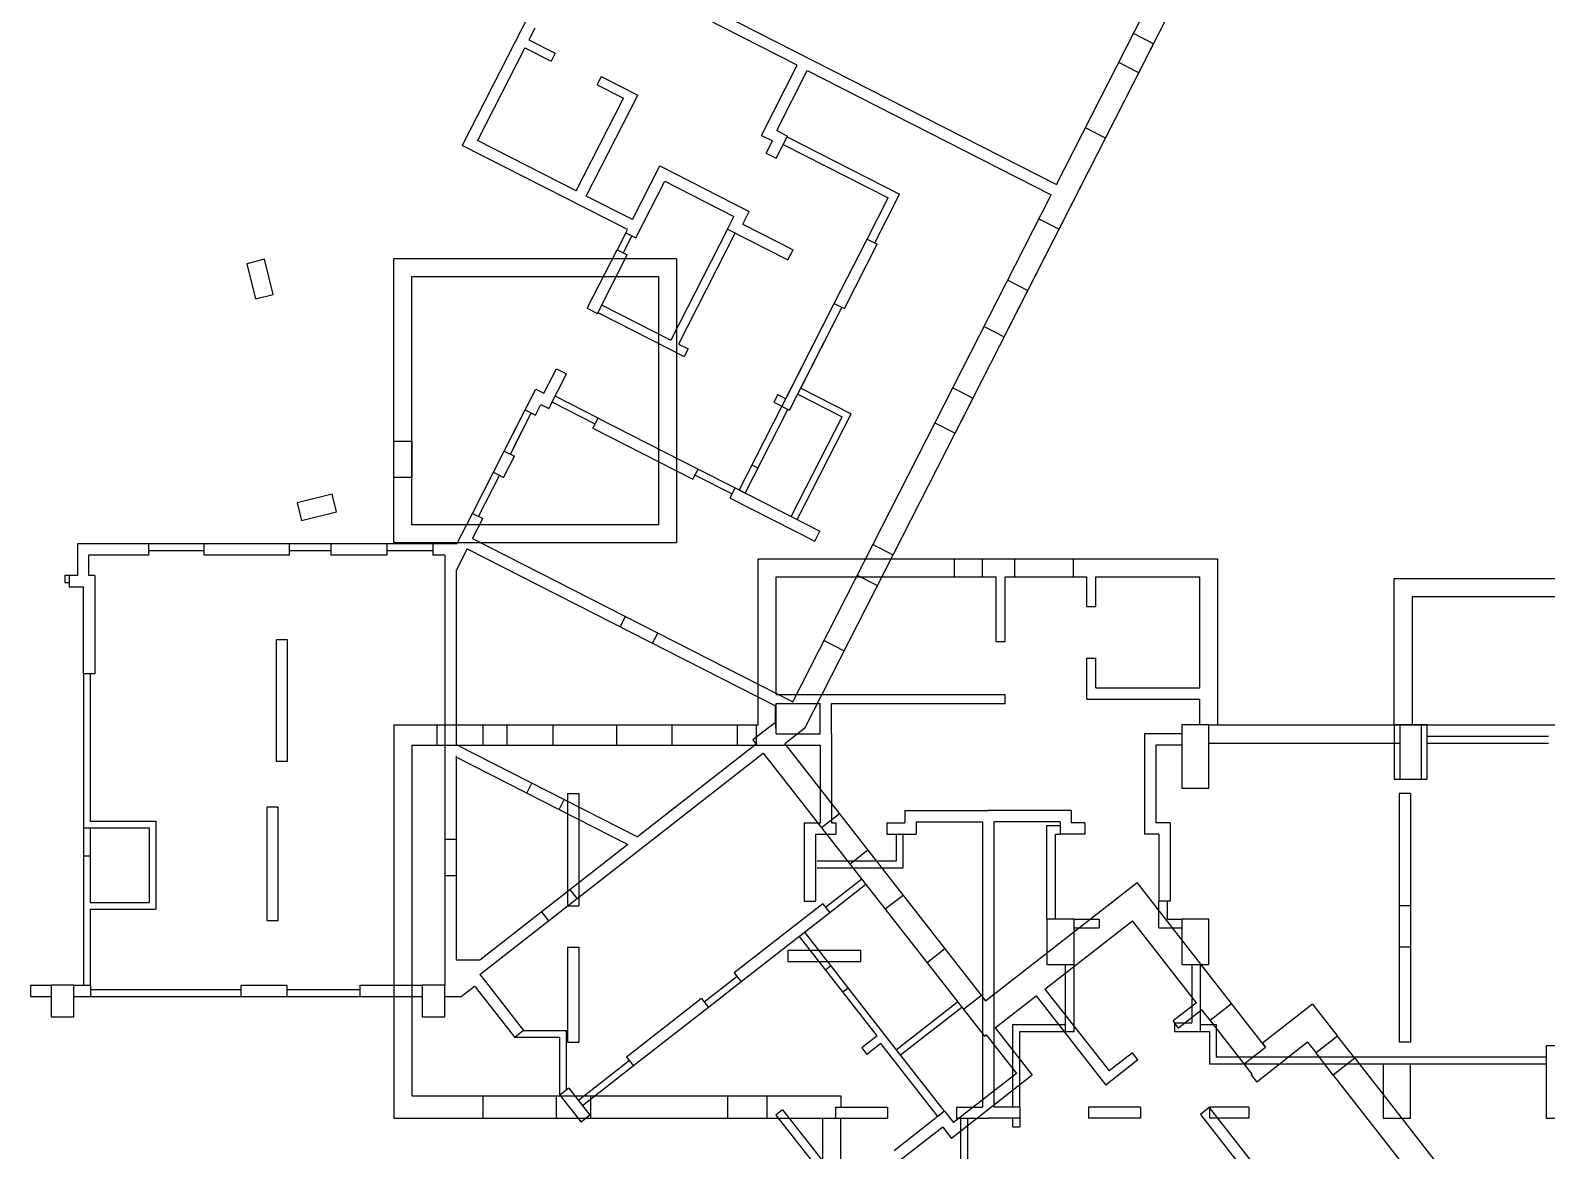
# Model space of a CAD drawing. Header units: metres. Extents: x -681087 to 1033303, y 74272 to 2630761.
# Drawn here: x 165373 to 198875, y 2435163 to 2459925 of the extents above; entities that cross this region are included whole.
import ezdxf

# ---------------------------------------------------------------- set-up
doc = ezdxf.new("R2010")
doc.units = ezdxf.units.M
for name, color, linetype in [('SKELETON_CLEAN', 7, 'Continuous'), ('SKELETON_ISOLATED', 1, 'Continuous'), ('SKELETON_ORIGINAL', 8, 'Continuous')]:
    doc.layers.add(name, color=color, linetype=linetype)

msp = doc.modelspace()

# ---------------------------------------------------------------- linework, layer by layer
at = {"layer": 'SKELETON_CLEAN'}
for p, q in [((187022, 2453409), (191858, 2462899)), ((188043, 2456514), (191185, 2462680)), ((176958, 2461388), (174915, 2457379)), ((182317, 2459152), (180272, 2460194)), ((180608, 2460303), (188043, 2456514)), ((176518, 2459974), (176386, 2459716)), ((190191, 2459629), (189746, 2459856)), ((176295, 2459537), (175251, 2457488)), ((176295, 2459537), (176879, 2459240)), ((176386, 2459716), (176970, 2459418)), ((176970, 2459418), (176879, 2459240)), ((189865, 2458987), (190191, 2459629)), ((181527, 2457601), (182317, 2459152)), ((189865, 2458987), (189419, 2459214)), ((177986, 2458901), (177895, 2458722)), ((177986, 2458901), (178792, 2458490)), ((181863, 2457711), (182539, 2459038)), ((182539, 2459038), (187930, 2456292)), ((177434, 2456376), (178478, 2458425)), ((177657, 2456262), (178792, 2458490)), ((177895, 2458722), (178478, 2458425)), ((189129, 2457544), (188684, 2457771)), ((177434, 2456376), (175251, 2457488)), ((181527, 2457601), (181767, 2457479)), ((181631, 2457211), (181767, 2457479)), ((181854, 2457098), (182104, 2457588)), ((181863, 2457711), (182104, 2457588)), ((182094, 2457570), (184580, 2456304)), ((188421, 2456154), (189129, 2457544)), ((178564, 2455520), (174915, 2457379)), ((181631, 2457211), (181854, 2457098)), ((182008, 2457401), (184325, 2456221)), ((178677, 2455742), (179281, 2456927)), ((179281, 2456927), (181255, 2455922)), ((178750, 2455335), (179390, 2456591)), ((179390, 2456591), (180918, 2455813)), ((178677, 2455742), (177657, 2456262)), ((182219, 2445083), (187930, 2456292)), ((183862, 2455312), (184325, 2456221)), ((184031, 2455225), (184580, 2456304)), ((188103, 2455530), (188421, 2456154)), ((180775, 2455532), (180918, 2455813)), ((181112, 2455641), (181255, 2455922)), ((187658, 2455757), (188103, 2455530)), ((178527, 2455448), (178337, 2455074)), ((178527, 2455448), (178564, 2455520)), ((178527, 2455448), (178750, 2455335)), ((180775, 2455532), (179525, 2453077)), ((180945, 2455446), (179694, 2452991)), ((180775, 2455532), (182112, 2454851)), ((181112, 2455641), (182225, 2455074)), ((177678, 2453782), (178337, 2455074)), ((178337, 2455074), (178559, 2454961)), ((182112, 2454851), (182225, 2455074)), ((183135, 2453886), (183862, 2455312)), ((183358, 2453773), (184084, 2455198)), ((183862, 2455312), (184084, 2455198)), ((170544, 2454864), (170155, 2454767)), ((170155, 2454767), (170349, 2453991)), ((170737, 2454088), (170544, 2454864)), ((173403, 2454883), (179653, 2454883)), ((173403, 2448598), (173403, 2454883)), ((177901, 2453669), (178559, 2454961)), ((179653, 2454883), (179653, 2448598)), ((173803, 2454483), (179253, 2454483)), ((173803, 2448998), (173803, 2454483)), ((179253, 2454483), (179253, 2448998)), ((186968, 2454403), (187413, 2454176)), ((170349, 2453991), (170737, 2454088)), ((186891, 2453151), (187413, 2454176)), ((177678, 2453782), (177901, 2453669)), ((177996, 2453856), (179525, 2453077)), ((181969, 2451596), (183135, 2453886)), ((182064, 2451783), (183135, 2453886)), ((182147, 2451528), (183305, 2453800)), ((182397, 2452018), (183305, 2453800)), ((183135, 2453886), (183358, 2453773)), ((177910, 2453687), (179821, 2452713)), ((186445, 2453378), (186891, 2453151)), ((179694, 2452991), (179908, 2452882)), ((179908, 2452882), (179821, 2452713)), ((176720, 2451902), (176997, 2452446)), ((176997, 2452446), (177220, 2452332)), ((176830, 2451566), (177220, 2452332)), ((176308, 2451534), (176542, 2451993)), ((176542, 2451993), (176720, 2451902)), ((177917, 2451354), (176968, 2451838)), ((181886, 2451874), (181799, 2451705)), ((181886, 2451874), (182064, 2451783)), ((182329, 2451884), (183309, 2451385)), ((182397, 2452018), (183510, 2451450)), ((185755, 2452024), (186201, 2451797)), ((185806, 2451021), (186201, 2451797)), ((175933, 2450797), (176308, 2451534)), ((176308, 2451534), (176531, 2451421)), ((176531, 2451421), (176652, 2451657)), ((176652, 2451657), (176830, 2451566)), ((181036, 2449765), (181969, 2451596)), ((181169, 2449697), (182111, 2451546)), ((181799, 2451705), (182147, 2451528)), ((182185, 2449180), (183309, 2451385)), ((182319, 2449111), (183510, 2451450)), ((177804, 2451131), (177917, 2451354)), ((177804, 2451131), (180013, 2450006)), ((177917, 2451354), (180127, 2450228)), ((185360, 2451248), (185806, 2451021)), ((173403, 2450843), (173803, 2450843)), ((173403, 2450043), (173403, 2450843)), ((173803, 2450843), (173803, 2450043)), ((175607, 2450157), (175845, 2450625)), ((175830, 2450044), (176068, 2450512)), ((175845, 2450625), (176068, 2450512)), ((173803, 2450043), (173403, 2450043)), ((175144, 2449249), (175607, 2450157)), ((175607, 2450157), (175830, 2450044)), ((180013, 2450006), (180127, 2450228)), ((180127, 2450228), (180947, 2449811)), ((180833, 2449588), (180947, 2449811)), ((180947, 2449811), (182818, 2448857)), ((181036, 2449765), (181169, 2449697)), ((172044, 2449673), (171268, 2449479)), ((171268, 2449479), (171365, 2449091)), ((172141, 2449285), (172044, 2449673)), ((180833, 2449588), (182704, 2448634)), ((171365, 2449091), (172141, 2449285)), ((174799, 2448573), (175144, 2449249)), ((175140, 2448690), (175367, 2449135)), ((175144, 2449249), (175367, 2449135)), ((179253, 2448998), (173803, 2448998)), ((182704, 2448634), (182818, 2448857)), ((166413, 2448573), (166413, 2447873)), ((167988, 2448573), (166413, 2448573)), ((167988, 2448323), (167988, 2448573)), ((169208, 2448573), (167988, 2448573)), ((169208, 2448573), (169208, 2448323)), ((171098, 2448573), (169208, 2448573)), ((171098, 2448323), (171098, 2448573)), ((172018, 2448573), (171098, 2448573)), ((172018, 2448323), (172018, 2448573)), ((173248, 2448573), (172018, 2448573)), ((173248, 2448573), (173248, 2448323)), ((174268, 2448573), (173248, 2448573)), ((179653, 2448598), (173403, 2448598)), ((174799, 2448573), (174268, 2448573)), ((174268, 2448573), (174268, 2448323)), ((175026, 2448467), (174783, 2447989)), ((175026, 2448467), (181837, 2444997)), ((175140, 2448690), (182219, 2445083)), ((183989, 2448558), (184435, 2448331)), ((166663, 2447873), (166663, 2448323)), ((167988, 2448323), (166663, 2448323)), ((171098, 2448323), (169208, 2448323)), ((173248, 2448323), (172018, 2448323)), ((174533, 2448323), (174268, 2448323)), ((174533, 2448323), (174533, 2438823)), ((181453, 2448243), (186413, 2448243)), ((181453, 2444573), (181453, 2448243)), ((184090, 2447653), (184435, 2448331)), ((186413, 2447843), (186413, 2448243)), ((186413, 2448243), (187123, 2448243)), ((187123, 2447843), (187123, 2448243)), ((187123, 2448243), (191613, 2448243)), ((191613, 2444573), (191613, 2448243)), ((166233, 2447873), (166133, 2447873)), ((166133, 2447873), (166133, 2447723)), ((166133, 2447723), (166233, 2447723)), ((166413, 2447873), (166233, 2447873)), ((166233, 2447873), (166233, 2447623)), ((166798, 2447873), (166663, 2447873)), ((166798, 2447873), (166798, 2445703)), ((174783, 2447989), (174783, 2444113)), ((181853, 2447843), (186413, 2447843)), ((181853, 2445243), (181853, 2447843)), ((183644, 2447880), (184090, 2447653)), ((186413, 2447843), (186713, 2447843)), ((186713, 2446413), (186713, 2447843)), ((186913, 2447843), (187123, 2447843)), ((186913, 2446413), (186913, 2447843)), ((187123, 2447843), (188713, 2447843)), ((188713, 2447188), (188713, 2447843)), ((188913, 2447843), (191213, 2447843)), ((188913, 2447188), (188913, 2447843)), ((191213, 2445393), (191213, 2447843)), ((195508, 2444573), (195508, 2447808)), ((195508, 2447808), (204127, 2447808)), ((166233, 2447623), (166548, 2447623)), ((166548, 2445703), (166548, 2447623)), ((195908, 2447408), (203727, 2447408)), ((195908, 2444573), (195908, 2447408)), ((188713, 2447188), (188913, 2447188)), ((171058, 2446453), (170808, 2446453)), ((170808, 2446453), (170808, 2443773)), ((171058, 2443773), (171058, 2446453)), ((186713, 2446413), (186913, 2446413)), ((188713, 2445143), (188713, 2446048)), ((188713, 2446048), (188913, 2446048)), ((188913, 2445393), (188913, 2446048)), ((166548, 2445703), (166548, 2438823)), ((166798, 2445703), (166548, 2445703)), ((166698, 2445703), (166698, 2442448)), ((188913, 2445393), (191213, 2445393)), ((181853, 2445243), (186913, 2445243)), ((181853, 2445043), (182823, 2445043)), ((182823, 2444373), (182823, 2445043)), ((183073, 2444373), (183073, 2445043)), ((183073, 2445043), (186913, 2445043)), ((186913, 2445043), (186913, 2445243)), ((188713, 2445143), (191213, 2445143)), ((191213, 2444573), (191213, 2445143)), ((173403, 2444573), (173963, 2444573)), ((173403, 2444573), (173403, 2435878)), ((173853, 2444573), (176918, 2444573)), ((176918, 2444573), (176918, 2444123)), ((176918, 2444573), (181453, 2444573)), ((178323, 2444573), (178323, 2444123)), ((180993, 2444573), (180993, 2444123)), ((181837, 2444628), (181339, 2444240)), ((181853, 2444373), (182823, 2444373)), ((182482, 2444498), (182041, 2444153)), ((183073, 2444373), (183073, 2442408)), ((190813, 2444373), (189993, 2444373)), ((189993, 2444373), (189993, 2442158)), ((191413, 2444573), (190813, 2444573)), ((190813, 2444573), (190813, 2443173)), ((191413, 2443173), (191413, 2444573)), ((191413, 2444573), (199063, 2444573)), ((195508, 2444573), (195508, 2443373)), ((173803, 2444123), (178323, 2444123)), ((173803, 2444123), (173803, 2436378)), ((174794, 2444135), (178791, 2442099)), ((178323, 2444123), (180993, 2444123)), ((181412, 2444146), (178791, 2442099)), ((180993, 2444123), (182823, 2444123)), ((181339, 2444240), (181412, 2444146)), ((182041, 2444153), (183250, 2442606)), ((182041, 2444153), (186479, 2438473)), ((182823, 2444123), (182823, 2442408)), ((190813, 2444123), (190243, 2444123)), ((190243, 2444123), (190243, 2442408)), ((170808, 2443773), (171058, 2443773)), ((174771, 2443866), (178574, 2441929)), ((174783, 2443888), (174783, 2439373)), ((175305, 2439058), (181566, 2443949)), ((181566, 2443949), (186454, 2437693)), ((177238, 2443058), (177238, 2440578)), ((177238, 2443058), (177488, 2443058)), ((177488, 2443058), (177488, 2440578)), ((190813, 2443173), (191413, 2443173)), ((195613, 2443058), (195613, 2439658)), ((195863, 2443058), (195613, 2443058)), ((195863, 2443058), (195863, 2439658)), ((170848, 2442753), (170598, 2442753)), ((170598, 2442753), (170598, 2440253)), ((170848, 2440253), (170848, 2442753)), ((184693, 2442678), (186533, 2442678)), ((184693, 2442678), (184693, 2442408)), ((188373, 2442678), (186533, 2442678)), ((188373, 2442678), (188373, 2442408)), ((166698, 2442448), (168148, 2442448)), ((168148, 2442448), (168148, 2440498)), ((182473, 2442408), (182473, 2440678)), ((182473, 2442408), (182823, 2442408)), ((183250, 2442606), (182856, 2442299)), ((183073, 2442408), (183173, 2442408)), ((183173, 2442408), (183173, 2442158)), ((184293, 2442408), (184293, 2442158)), ((184293, 2442408), (184693, 2442408)), ((184943, 2442428), (184943, 2442158)), ((184943, 2442428), (186408, 2442428)), ((186408, 2442428), (186408, 2436128)), ((186658, 2442428), (186658, 2436128)), ((188123, 2442428), (186658, 2442428)), ((187833, 2440278), (187833, 2442348)), ((187833, 2442348), (188123, 2442348)), ((188123, 2442428), (188123, 2442158)), ((188673, 2442408), (188373, 2442408)), ((188673, 2442408), (188673, 2442158)), ((190558, 2442408), (190243, 2442408)), ((190558, 2442408), (190558, 2440678)), ((166548, 2442298), (166698, 2442298)), ((166698, 2442298), (167998, 2442298)), ((166698, 2442298), (166698, 2440648)), ((167998, 2442298), (167998, 2440648)), ((182723, 2442158), (182723, 2440678)), ((182723, 2442158), (183173, 2442158)), ((184293, 2442158), (184943, 2442158)), ((184503, 2442158), (184503, 2441558)), ((184653, 2442158), (184653, 2441408)), ((188023, 2440278), (188023, 2442158)), ((188023, 2442158), (188123, 2442158)), ((188673, 2442158), (188123, 2442158)), ((190308, 2442158), (189993, 2442158)), ((190308, 2442158), (190308, 2440678)), ((178574, 2441929), (175302, 2439373)), ((184503, 2441558), (182758, 2441558)), ((184653, 2441408), (182758, 2441408)), ((183835, 2441046), (183035, 2440421)), ((186479, 2438473), (189824, 2441087)), ((191911, 2438415), (189824, 2441087)), ((182473, 2440678), (182723, 2440678)), ((190558, 2440678), (190308, 2440678)), ((190308, 2440088), (190308, 2440678)), ((190498, 2440278), (190498, 2440678)), ((166698, 2440648), (167998, 2440648)), ((166698, 2440498), (168148, 2440498)), ((166698, 2440498), (166698, 2438823)), ((177238, 2440578), (177488, 2440578)), ((182881, 2440618), (180927, 2439091)), ((183035, 2440421), (181081, 2438894)), ((182881, 2440618), (183035, 2440421)), ((170598, 2440253), (170848, 2440253)), ((184506, 2437401), (182483, 2439990)), ((187790, 2438736), (189721, 2440245)), ((188433, 2440278), (187833, 2440278)), ((187833, 2440278), (187833, 2439278)), ((188433, 2439278), (188433, 2440278)), ((188433, 2440278), (188988, 2440278)), ((188433, 2440088), (188988, 2440088)), ((188988, 2440278), (188988, 2440088)), ((191137, 2438432), (189721, 2440245)), ((190308, 2440088), (190813, 2440088)), ((190498, 2440278), (190813, 2440278)), ((191413, 2440278), (190813, 2440278)), ((190813, 2440278), (190813, 2439278)), ((191413, 2439278), (191413, 2440278)), ((177238, 2439658), (177488, 2439658)), ((177238, 2439658), (177238, 2437558)), ((177488, 2439658), (177488, 2437558)), ((184083, 2437699), (182365, 2439897)), ((195863, 2439658), (195613, 2439658)), ((195613, 2439658), (195613, 2437558)), ((195863, 2439658), (195863, 2437558)), ((175302, 2439373), (174783, 2439373)), ((182113, 2439593), (183713, 2439593)), ((182113, 2439593), (182113, 2439343)), ((182113, 2439343), (183713, 2439343)), ((175305, 2439058), (175398, 2438940)), ((180927, 2439091), (181081, 2438894)), ((187833, 2439278), (188433, 2439278)), ((188243, 2437798), (188243, 2439278)), ((188433, 2437798), (188433, 2439278)), ((190813, 2439278), (191413, 2439278)), ((191033, 2439278), (191033, 2437988)), ((191223, 2439278), (191223, 2437798)), ((165373, 2438823), (165373, 2438573)), ((165373, 2438823), (165833, 2438823)), ((166333, 2438823), (165833, 2438823)), ((165833, 2438823), (165833, 2438123)), ((166333, 2438123), (166333, 2438823)), ((166333, 2438823), (166713, 2438823)), ((166713, 2438573), (166713, 2438823)), ((170033, 2438573), (170033, 2438823)), ((170033, 2438823), (171043, 2438823)), ((171043, 2438823), (171043, 2438573)), ((172663, 2438573), (172663, 2438823)), ((172663, 2438823), (174033, 2438823)), ((174533, 2438823), (174033, 2438823)), ((174033, 2438823), (174033, 2438123)), ((174533, 2438123), (174533, 2438823)), ((174895, 2438573), (175188, 2438802)), ((175188, 2438802), (175201, 2438786)), ((175201, 2438786), (176075, 2437667)), ((175398, 2438940), (176272, 2437821)), ((181081, 2438894), (180356, 2438327)), ((187790, 2438736), (189206, 2436924)), ((165373, 2438573), (165833, 2438573)), ((166333, 2438573), (166713, 2438573)), ((166713, 2438573), (170033, 2438573)), ((170033, 2438573), (171043, 2438573)), ((171043, 2438573), (172663, 2438573)), ((172663, 2438573), (174033, 2438573)), ((174533, 2438573), (174895, 2438573)), ((180202, 2438524), (178547, 2437232)), ((180356, 2438327), (178701, 2437035)), ((180202, 2438524), (180356, 2438327)), ((184509, 2437397), (185860, 2438453)), ((186691, 2437877), (187593, 2438582)), ((187593, 2438582), (189132, 2436612)), ((191137, 2438432), (190621, 2438029)), ((191438, 2438046), (191911, 2438415)), ((192662, 2437454), (191911, 2438415)), ((193698, 2438403), (192595, 2437541)), ((193698, 2438403), (194252, 2437693)), ((165833, 2438123), (166333, 2438123)), ((174033, 2438123), (174533, 2438123)), ((190744, 2437871), (190621, 2438029)), ((190653, 2437988), (191033, 2437988)), ((190653, 2437988), (190653, 2437798)), ((191260, 2438274), (190744, 2437871)), ((191438, 2438046), (191260, 2438274)), ((192190, 2437085), (191438, 2438046)), ((176272, 2437821), (176075, 2437667)), ((176075, 2437668), (177072, 2437668)), ((176267, 2437818), (177222, 2437818)), ((177072, 2436390), (177072, 2437668)), ((177222, 2436508), (177222, 2437818)), ((184083, 2437699), (183744, 2437434)), ((186454, 2437693), (186494, 2437723)), ((186494, 2437723), (187159, 2436872)), ((186691, 2437877), (187510, 2436829)), ((187083, 2436128), (187083, 2437948)), ((187083, 2437948), (188243, 2437948)), ((187233, 2436128), (187233, 2437798)), ((187233, 2437798), (188243, 2437798)), ((188243, 2437798), (188433, 2437798)), ((190653, 2437798), (191223, 2437798)), ((191223, 2437948), (191573, 2437948)), ((191223, 2437798), (191423, 2437798)), ((191423, 2437798), (191423, 2437078)), ((191573, 2437948), (191573, 2437228)), ((194252, 2437693), (193779, 2437324)), ((194634, 2437205), (194252, 2437693)), ((177238, 2437558), (177488, 2437558)), ((183744, 2437434), (183855, 2437292)), ((184162, 2437532), (183855, 2437292)), ((185424, 2435917), (184162, 2437532)), ((185574, 2436034), (184506, 2437401)), ((189722, 2437327), (189206, 2436924)), ((189845, 2437169), (189722, 2437327)), ((192190, 2437085), (192662, 2437454)), ((193594, 2437560), (192468, 2436680)), ((192595, 2437541), (192662, 2437454)), ((193594, 2437560), (193779, 2437324)), ((194161, 2436835), (193779, 2437324)), ((195863, 2437558), (195613, 2437558)), ((178701, 2437035), (177574, 2436154)), ((178547, 2437232), (178701, 2437035)), ((189845, 2437169), (189132, 2436612)), ((198863, 2437078), (191423, 2437078)), ((198863, 2437228), (191573, 2437228)), ((192368, 2436856), (192190, 2437085)), ((194634, 2437205), (194161, 2436835)), ((194634, 2437205), (197367, 2433706)), ((195863, 2437078), (195263, 2437078)), ((195263, 2437078), (195263, 2435878)), ((195863, 2435878), (195863, 2437078)), ((187510, 2436829), (185725, 2435435)), ((187159, 2436872), (185768, 2435786)), ((192368, 2436856), (192344, 2436838)), ((192344, 2436838), (192468, 2436680)), ((194161, 2436835), (196525, 2433809)), ((173803, 2436378), (183283, 2436378)), ((176993, 2436378), (176993, 2435878)), ((176993, 2436378), (177753, 2436378)), ((177269, 2436544), (177072, 2436390)), ((177072, 2436390), (177540, 2435791)), ((177269, 2436544), (177737, 2435945)), ((177753, 2436378), (177753, 2435878)), ((180773, 2436378), (180773, 2435878)), ((180773, 2436378), (181643, 2436378)), ((181643, 2436378), (181643, 2435878)), ((183283, 2436378), (183283, 2436128)), ((181995, 2436067), (181845, 2435950)), ((181995, 2436067), (183124, 2434621)), ((183163, 2436128), (183163, 2435878)), ((183163, 2436128), (184313, 2436128)), ((184313, 2436128), (184313, 2435878)), ((185574, 2436034), (184459, 2435163)), ((185574, 2436034), (185768, 2435786)), ((185833, 2436128), (185833, 2435878)), ((185833, 2436128), (186408, 2436128)), ((187233, 2436128), (186658, 2436128)), ((187233, 2436128), (187233, 2435878)), ((188753, 2436128), (188753, 2435878)), ((189903, 2436128), (188753, 2436128)), ((189903, 2436128), (189903, 2435878)), ((191422, 2436117), (191225, 2435963)), ((191422, 2436117), (194476, 2432209)), ((191423, 2436128), (191423, 2435878)), ((192293, 2436128), (191423, 2436128)), ((192293, 2436128), (192293, 2435878)), ((173403, 2435878), (183163, 2435878)), ((176993, 2435878), (177753, 2435878)), ((177737, 2435945), (177540, 2435791)), ((180773, 2435878), (181643, 2435878)), ((181845, 2435950), (182975, 2434504)), ((182884, 2400198), (182884, 2435878)), ((183163, 2435878), (184313, 2435878)), ((185531, 2435683), (184613, 2434966)), ((185531, 2435683), (185725, 2435435)), ((185833, 2435878), (186533, 2435878)), ((185933, 2434048), (185933, 2435878)), ((186083, 2434048), (186083, 2435878)), ((187233, 2435878), (186533, 2435878)), ((187083, 2435688), (187083, 2435878)), ((187083, 2435688), (187233, 2435688)), ((187233, 2435878), (187233, 2435688)), ((189903, 2435878), (188753, 2435878)), ((191225, 2435963), (192722, 2434048)), ((192293, 2435878), (191423, 2435878)), ((195263, 2435878), (195863, 2435878))]:
    msp.add_line(p, q, dxfattribs=at)
at = {"layer": 'SKELETON_ISOLATED'}
for p, q in [((178661, 2455380), (178470, 2455006)), ((176051, 2450698), (176442, 2451466)), ((177849, 2451221), (176900, 2451704)), ((175278, 2449181), (175741, 2450089)), ((180059, 2450095), (180878, 2449677)), ((181317, 2450318), (181451, 2450250)), ((169208, 2448423), (167988, 2448423)), ((172018, 2448423), (171098, 2448423)), ((174268, 2448423), (173248, 2448423)), ((185793, 2447843), (185793, 2448243)), ((188423, 2447843), (188423, 2448243)), ((178408, 2446744), (178521, 2446967)), ((179120, 2446381), (179234, 2446604)), ((182909, 2446437), (183354, 2446210)), ((181845, 2444501), (181845, 2445020)), ((174353, 2444573), (174353, 2444123)), ((175373, 2444573), (175373, 2444123)), ((175898, 2444573), (175898, 2444123)), ((179543, 2444573), (179543, 2444123)), ((181413, 2444573), (181413, 2444123)), ((196170, 2444573), (195570, 2444573)), ((195633, 2444573), (195633, 2443373)), ((196108, 2443373), (196108, 2444573)), ((196233, 2443373), (196233, 2444573)), ((191413, 2444173), (195633, 2444173)), ((196233, 2444323), (198913, 2444323)), ((196233, 2444173), (198913, 2444173)), ((195570, 2443373), (196170, 2443373)), ((176342, 2443066), (176456, 2443289)), ((177055, 2442703), (177168, 2442925)), ((174783, 2442038), (174533, 2442038)), ((166548, 2441678), (166698, 2441678)), ((183878, 2441803), (183484, 2441495)), ((174783, 2441238), (174533, 2441238)), ((183742, 2441164), (182943, 2440539)), ((177457, 2440739), (177303, 2440936)), ((184657, 2440806), (184263, 2440498)), ((176826, 2440246), (176672, 2440443)), ((195863, 2440578), (195613, 2440578)), ((183713, 2439575), (183713, 2439355)), ((185580, 2439624), (185186, 2439316)), ((180988, 2439012), (180263, 2438446)), ((182941, 2439160), (183059, 2439252)), ((166713, 2438723), (170033, 2438723)), ((171043, 2438723), (172663, 2438723)), ((183323, 2438672), (183441, 2438764)), ((184601, 2437279), (185953, 2438335)), ((186387, 2438591), (185993, 2438284)), ((198863, 2437478), (198863, 2435878)), ((178609, 2437153), (177482, 2436272)), ((175373, 2436378), (175373, 2435878)), ((183284, 2400648), (183284, 2435878))]:
    msp.add_line(p, q, dxfattribs=at)
at = {"layer": 'SKELETON_ORIGINAL'}
for p, q in [((182482, 2444498), (191858, 2462899)), ((188043, 2456514), (191185, 2462680)), ((176958, 2461388), (174915, 2457379)), ((182317, 2459152), (180272, 2460194)), ((180608, 2460303), (188043, 2456514)), ((176518, 2459974), (176386, 2459716)), ((190191, 2459629), (189746, 2459856)), ((176295, 2459537), (175251, 2457488)), ((176295, 2459537), (176879, 2459240)), ((176386, 2459716), (176970, 2459418)), ((176970, 2459418), (176879, 2459240)), ((189865, 2458987), (190191, 2459629)), ((181527, 2457601), (182317, 2459152)), ((189865, 2458987), (189419, 2459214)), ((177986, 2458901), (177895, 2458722)), ((177986, 2458901), (178792, 2458490)), ((181863, 2457711), (182539, 2459038)), ((182539, 2459038), (187930, 2456292)), ((177434, 2456376), (178478, 2458425)), ((177657, 2456262), (178792, 2458490)), ((177895, 2458722), (178478, 2458425)), ((189129, 2457544), (188684, 2457771)), ((177434, 2456376), (175251, 2457488)), ((181527, 2457601), (181767, 2457479)), ((181631, 2457211), (181767, 2457479)), ((181854, 2457098), (182104, 2457588)), ((181863, 2457711), (182104, 2457588)), ((182094, 2457570), (184580, 2456304)), ((188421, 2456154), (189129, 2457544)), ((178564, 2455520), (174915, 2457379)), ((181631, 2457211), (181854, 2457098)), ((182008, 2457401), (184325, 2456221)), ((178677, 2455742), (179281, 2456927)), ((179281, 2456927), (181255, 2455922)), ((178750, 2455335), (179390, 2456591)), ((179390, 2456591), (180918, 2455813)), ((178677, 2455742), (177657, 2456262)), ((182219, 2445083), (187930, 2456292)), ((183862, 2455312), (184325, 2456221)), ((184031, 2455225), (184580, 2456304)), ((188103, 2455530), (188421, 2456154)), ((180775, 2455532), (180918, 2455813)), ((181112, 2455641), (181255, 2455922)), ((187658, 2455757), (188103, 2455530)), ((178527, 2455448), (178337, 2455074)), ((178527, 2455448), (178564, 2455520)), ((178527, 2455448), (178750, 2455335)), ((180775, 2455532), (179525, 2453077)), ((180945, 2455446), (179694, 2452991)), ((180775, 2455532), (182112, 2454851)), ((181112, 2455641), (182225, 2455074)), ((177678, 2453782), (178337, 2455074)), ((178337, 2455074), (178559, 2454961)), ((178661, 2455380), (178470, 2455006)), ((182112, 2454851), (182225, 2455074)), ((183135, 2453886), (183862, 2455312)), ((183358, 2453773), (184084, 2455198)), ((183862, 2455312), (184084, 2455198)), ((170544, 2454864), (170155, 2454767)), ((170155, 2454767), (170349, 2453991)), ((170737, 2454088), (170544, 2454864)), ((173403, 2454883), (179653, 2454883)), ((173403, 2448598), (173403, 2454883)), ((177901, 2453669), (178559, 2454961)), ((179653, 2454883), (179653, 2448598)), ((173803, 2454483), (179253, 2454483)), ((173803, 2448998), (173803, 2454483)), ((179253, 2454483), (179253, 2448998)), ((186968, 2454403), (187413, 2454176)), ((170349, 2453991), (170737, 2454088)), ((186891, 2453151), (187413, 2454176)), ((177678, 2453782), (177901, 2453669)), ((177996, 2453856), (179525, 2453077)), ((181969, 2451596), (183135, 2453886)), ((182064, 2451783), (183135, 2453886)), ((182147, 2451528), (183305, 2453800)), ((182397, 2452018), (183305, 2453800)), ((183135, 2453886), (183358, 2453773)), ((177910, 2453687), (179821, 2452713)), ((186445, 2453378), (186891, 2453151)), ((179694, 2452991), (179908, 2452882)), ((179908, 2452882), (179821, 2452713)), ((176720, 2451902), (176997, 2452446)), ((176997, 2452446), (177220, 2452332)), ((176830, 2451566), (177220, 2452332)), ((176308, 2451534), (176542, 2451993)), ((176542, 2451993), (176720, 2451902)), ((177917, 2451354), (176968, 2451838)), ((181886, 2451874), (181799, 2451705)), ((181886, 2451874), (182064, 2451783)), ((182329, 2451884), (183309, 2451385)), ((182397, 2452018), (183510, 2451450)), ((185755, 2452024), (186201, 2451797)), ((185806, 2451021), (186201, 2451797)), ((175845, 2450625), (176308, 2451534)), ((175979, 2450557), (176442, 2451466)), ((176020, 2450968), (176308, 2451534)), ((176123, 2450839), (176442, 2451466)), ((176308, 2451534), (176531, 2451421)), ((176531, 2451421), (176652, 2451657)), ((176652, 2451657), (176830, 2451566)), ((177849, 2451221), (176900, 2451704)), ((181036, 2449765), (181969, 2451596)), ((181169, 2449697), (182111, 2451546)), ((181799, 2451705), (182147, 2451528)), ((182185, 2449180), (183309, 2451385)), ((182319, 2449111), (183510, 2451450)), ((177804, 2451131), (177917, 2451354)), ((177804, 2451131), (180013, 2450006)), ((177917, 2451354), (180127, 2450228)), ((185360, 2451248), (185806, 2451021)), ((173403, 2450843), (173803, 2450843)), ((173403, 2450043), (173403, 2450843)), ((173803, 2450843), (173803, 2450043)), ((175607, 2450157), (175845, 2450625)), ((175830, 2450044), (176068, 2450512)), ((175845, 2450625), (176068, 2450512)), ((173803, 2450043), (173403, 2450043)), ((175144, 2449249), (175607, 2450157)), ((175278, 2449181), (175741, 2450089)), ((175607, 2450157), (175830, 2450044)), ((180013, 2450006), (180127, 2450228)), ((180059, 2450095), (180878, 2449677)), ((180127, 2450228), (180947, 2449811)), ((181317, 2450318), (181451, 2450250)), ((180833, 2449588), (180947, 2449811)), ((180947, 2449811), (182818, 2448857)), ((181036, 2449765), (181169, 2449697)), ((172044, 2449673), (171268, 2449479)), ((171268, 2449479), (171365, 2449091)), ((172141, 2449285), (172044, 2449673)), ((180833, 2449588), (182704, 2448634)), ((171365, 2449091), (172141, 2449285)), ((174799, 2448573), (175144, 2449249)), ((175140, 2448690), (175367, 2449135)), ((175144, 2449249), (175367, 2449135)), ((179253, 2448998), (173803, 2448998)), ((182704, 2448634), (182818, 2448857)), ((166413, 2448573), (166413, 2447873)), ((167988, 2448573), (166413, 2448573)), ((167988, 2448323), (167988, 2448573)), ((169208, 2448573), (167988, 2448573)), ((169208, 2448423), (167988, 2448423)), ((169208, 2448573), (169208, 2448323)), ((171098, 2448573), (169208, 2448573)), ((171098, 2448323), (171098, 2448573)), ((172018, 2448573), (171098, 2448573)), ((172018, 2448423), (171098, 2448423)), ((172018, 2448323), (172018, 2448573)), ((173248, 2448573), (172018, 2448573)), ((173248, 2448573), (173248, 2448323)), ((174268, 2448573), (173248, 2448573)), ((174268, 2448423), (173248, 2448423)), ((179653, 2448598), (173403, 2448598)), ((174799, 2448573), (174268, 2448573)), ((174268, 2448573), (174268, 2448323)), ((175026, 2448467), (174783, 2447989)), ((175026, 2448467), (181837, 2444997)), ((175140, 2448690), (182219, 2445083)), ((183989, 2448558), (184435, 2448331)), ((166663, 2447873), (166663, 2448323)), ((167988, 2448323), (166663, 2448323)), ((171098, 2448323), (169208, 2448323)), ((173248, 2448323), (172018, 2448323)), ((174533, 2448323), (174268, 2448323)), ((174533, 2448323), (174533, 2438823)), ((181453, 2448243), (186413, 2448243)), ((181453, 2444573), (181453, 2448243)), ((184090, 2447653), (184435, 2448331)), ((185793, 2447843), (185793, 2448243)), ((186413, 2447843), (186413, 2448243)), ((186413, 2448243), (187123, 2448243)), ((187123, 2447843), (187123, 2448243)), ((187123, 2448243), (191613, 2448243)), ((188423, 2447843), (188423, 2448243)), ((191613, 2444573), (191613, 2448243)), ((166233, 2447873), (166133, 2447873)), ((166133, 2447873), (166133, 2447723)), ((166133, 2447723), (166233, 2447723)), ((166413, 2447873), (166233, 2447873)), ((166233, 2447873), (166233, 2447623)), ((166798, 2447873), (166663, 2447873)), ((166798, 2447873), (166798, 2445703)), ((174783, 2447989), (174783, 2444113)), ((181853, 2447843), (186413, 2447843)), ((181853, 2445243), (181853, 2447843)), ((183644, 2447880), (184090, 2447653)), ((186413, 2447843), (186713, 2447843)), ((186713, 2446413), (186713, 2447843)), ((186913, 2447843), (187123, 2447843)), ((186913, 2446413), (186913, 2447843)), ((187123, 2447843), (188713, 2447843)), ((188713, 2447188), (188713, 2447843)), ((188913, 2447843), (191213, 2447843)), ((188913, 2447188), (188913, 2447843)), ((191213, 2445393), (191213, 2447843)), ((195508, 2444573), (195508, 2447808)), ((195508, 2447808), (204127, 2447808)), ((166233, 2447623), (166548, 2447623)), ((166548, 2445703), (166548, 2447623)), ((195908, 2447408), (203727, 2447408)), ((195908, 2444573), (195908, 2447408)), ((188713, 2447188), (188913, 2447188)), ((178408, 2446744), (178521, 2446967)), ((171058, 2446453), (170808, 2446453)), ((170808, 2446453), (170808, 2443773)), ((171058, 2443773), (171058, 2446453)), ((179120, 2446381), (179234, 2446604)), ((182909, 2446437), (183354, 2446210)), ((186713, 2446413), (186913, 2446413)), ((188713, 2445143), (188713, 2446048)), ((188713, 2446048), (188913, 2446048)), ((188913, 2445393), (188913, 2446048)), ((166548, 2445703), (166548, 2438823)), ((166798, 2445703), (166548, 2445703)), ((166698, 2445703), (166698, 2442448)), ((188913, 2445393), (191213, 2445393)), ((181853, 2445243), (186913, 2445243)), ((181853, 2444373), (181853, 2445043)), ((181853, 2445043), (182823, 2445043)), ((182823, 2444373), (182823, 2445043)), ((183073, 2444373), (183073, 2445043)), ((183073, 2445043), (186913, 2445043)), ((186913, 2445043), (186913, 2445243)), ((188713, 2445143), (191213, 2445143)), ((191213, 2444573), (191213, 2445143)), ((181837, 2444628), (181837, 2444997)), ((173403, 2444573), (173963, 2444573)), ((173403, 2444573), (173403, 2435878)), ((173853, 2444573), (176918, 2444573)), ((174353, 2444573), (174353, 2444123)), ((175373, 2444573), (175373, 2444123)), ((175898, 2444573), (175898, 2444123)), ((176918, 2444573), (176918, 2444123)), ((176918, 2444573), (181453, 2444573)), ((178323, 2444573), (178323, 2444123)), ((179543, 2444573), (179543, 2444123)), ((180993, 2444573), (180993, 2444123)), ((181837, 2444628), (181339, 2444240)), ((181413, 2444573), (181413, 2444123)), ((181853, 2444373), (182823, 2444373)), ((182482, 2444498), (182041, 2444153)), ((183073, 2444373), (183073, 2442408)), ((190813, 2444373), (189993, 2444373)), ((189993, 2444373), (189993, 2442158)), ((191413, 2444573), (190813, 2444573)), ((190813, 2444573), (190813, 2443173)), ((191413, 2444573), (190813, 2444573)), ((190813, 2444573), (190813, 2443173)), ((191413, 2443173), (191413, 2444573)), ((191413, 2444573), (199063, 2444573)), ((191413, 2443173), (191413, 2444573)), ((196108, 2444573), (195508, 2444573)), ((195508, 2444573), (195508, 2443373)), ((196233, 2444573), (195633, 2444573)), ((195633, 2444573), (195633, 2443373)), ((196108, 2443373), (196108, 2444573)), ((196233, 2443373), (196233, 2444573)), ((173803, 2444123), (178323, 2444123)), ((173803, 2444123), (173803, 2436378)), ((174794, 2444135), (178791, 2442099)), ((178323, 2444123), (180993, 2444123)), ((181412, 2444146), (178791, 2442099)), ((180993, 2444123), (182823, 2444123)), ((181339, 2444240), (181412, 2444146)), ((182041, 2444153), (183250, 2442606)), ((182041, 2444153), (186479, 2438473)), ((182823, 2444123), (182823, 2442408)), ((190813, 2444123), (190243, 2444123)), ((190243, 2444123), (190243, 2442408)), ((191413, 2444173), (195633, 2444173)), ((196233, 2444323), (198913, 2444323)), ((196233, 2444173), (198913, 2444173)), ((170808, 2443773), (171058, 2443773)), ((174771, 2443866), (178574, 2441929)), ((174783, 2443888), (174783, 2439373)), ((175305, 2439058), (181566, 2443949)), ((181566, 2443949), (186454, 2437693)), ((195508, 2443373), (196108, 2443373)), ((195633, 2443373), (196233, 2443373)), ((176342, 2443066), (176456, 2443289)), ((177238, 2443058), (177238, 2440578)), ((177238, 2443058), (177488, 2443058)), ((177488, 2443058), (177488, 2440578)), ((190813, 2443173), (191413, 2443173)), ((190813, 2443173), (191413, 2443173)), ((195613, 2443058), (195613, 2439658)), ((195863, 2443058), (195613, 2443058)), ((195863, 2443058), (195863, 2439658)), ((170848, 2442753), (170598, 2442753)), ((170598, 2442753), (170598, 2440253)), ((170848, 2440253), (170848, 2442753)), ((177055, 2442703), (177168, 2442925)), ((184693, 2442678), (186533, 2442678)), ((184693, 2442678), (184693, 2442408)), ((188373, 2442678), (186533, 2442678)), ((188373, 2442678), (188373, 2442408)), ((166698, 2442448), (168148, 2442448)), ((168148, 2442448), (168148, 2440498)), ((182473, 2442408), (182473, 2440678)), ((182473, 2442408), (182823, 2442408)), ((183250, 2442606), (182856, 2442299)), ((183073, 2442408), (183173, 2442408)), ((183173, 2442408), (183173, 2442158)), ((184293, 2442408), (184293, 2442158)), ((184293, 2442408), (184693, 2442408)), ((184943, 2442428), (184943, 2442158)), ((184943, 2442428), (186408, 2442428)), ((186408, 2442428), (186408, 2436128)), ((186658, 2442428), (186658, 2436128)), ((188123, 2442428), (186658, 2442428)), ((187833, 2440278), (187833, 2442348)), ((187833, 2442348), (188123, 2442348)), ((188123, 2442428), (188123, 2442158)), ((188673, 2442408), (188373, 2442408)), ((188673, 2442408), (188673, 2442158)), ((190558, 2442408), (190243, 2442408)), ((190558, 2442408), (190558, 2440678)), ((166548, 2442298), (166698, 2442298)), ((166698, 2442298), (167998, 2442298)), ((166698, 2442298), (166698, 2440648)), ((167998, 2442298), (167998, 2440648)), ((174783, 2442038), (174533, 2442038)), ((182723, 2442158), (182723, 2440678)), ((182723, 2442158), (183173, 2442158)), ((184293, 2442158), (184943, 2442158)), ((184503, 2442158), (184503, 2441558)), ((184653, 2442158), (184653, 2441408)), ((188023, 2440278), (188023, 2442158)), ((188023, 2442158), (188123, 2442158)), ((188673, 2442158), (188123, 2442158)), ((190308, 2442158), (189993, 2442158)), ((190308, 2442158), (190308, 2440678)), ((166548, 2441678), (166698, 2441678)), ((178574, 2441929), (175302, 2439373)), ((183878, 2441803), (183484, 2441495)), ((184503, 2441558), (182758, 2441558)), ((184653, 2441408), (182758, 2441408)), ((174783, 2441238), (174533, 2441238)), ((183742, 2441164), (182943, 2440539)), ((183835, 2441046), (183035, 2440421)), ((186479, 2438473), (189824, 2441087)), ((191911, 2438415), (189824, 2441087)), ((177457, 2440739), (177303, 2440936)), ((182473, 2440678), (182723, 2440678)), ((184657, 2440806), (184263, 2440498)), ((190558, 2440678), (190308, 2440678)), ((190308, 2440088), (190308, 2440678)), ((190498, 2440278), (190498, 2440678)), ((166698, 2440648), (167998, 2440648)), ((166698, 2440498), (168148, 2440498)), ((166698, 2440498), (166698, 2438823)), ((176826, 2440246), (176672, 2440443)), ((177238, 2440578), (177488, 2440578)), ((182881, 2440618), (180927, 2439091)), ((183035, 2440421), (181081, 2438894)), ((182881, 2440618), (183035, 2440421)), ((195863, 2440578), (195613, 2440578)), ((170598, 2440253), (170848, 2440253)), ((184506, 2437401), (182483, 2439990)), ((187790, 2438736), (189721, 2440245)), ((188433, 2440278), (187833, 2440278)), ((187833, 2440278), (187833, 2439278)), ((188433, 2440278), (187833, 2440278)), ((187833, 2440278), (187833, 2439278)), ((188433, 2439278), (188433, 2440278)), ((188433, 2439278), (188433, 2440278)), ((188433, 2440278), (188988, 2440278)), ((188433, 2440088), (188988, 2440088)), ((188988, 2440278), (188988, 2440088)), ((191137, 2438432), (189721, 2440245)), ((190308, 2440088), (190813, 2440088)), ((190498, 2440278), (190813, 2440278)), ((191413, 2440278), (190813, 2440278)), ((190813, 2440278), (190813, 2439278)), ((191413, 2440278), (190813, 2440278)), ((190813, 2440278), (190813, 2439278)), ((191413, 2439278), (191413, 2440278)), ((191413, 2439278), (191413, 2440278)), ((177238, 2439658), (177488, 2439658)), ((177238, 2439658), (177238, 2437558)), ((177488, 2439658), (177488, 2437558)), ((184083, 2437699), (182365, 2439897)), ((195863, 2439658), (195613, 2439658)), ((195613, 2439658), (195613, 2437558)), ((195863, 2439658), (195863, 2437558)), ((175302, 2439373), (174783, 2439373)), ((182113, 2439593), (183713, 2439593)), ((182113, 2439593), (182113, 2439343)), ((182113, 2439343), (183713, 2439343)), ((183713, 2439593), (183713, 2439343)), ((183713, 2439558), (183713, 2439368)), ((185580, 2439624), (185186, 2439316)), ((175305, 2439058), (175398, 2438940)), ((180988, 2439012), (180263, 2438446)), ((180927, 2439091), (181081, 2438894)), ((182941, 2439160), (183059, 2439252)), ((187833, 2439278), (188433, 2439278)), ((187833, 2439278), (188433, 2439278)), ((188243, 2437798), (188243, 2439278)), ((188433, 2437798), (188433, 2439278)), ((190813, 2439278), (191413, 2439278)), ((190813, 2439278), (191413, 2439278)), ((191033, 2439278), (191033, 2437988)), ((191223, 2439278), (191223, 2437798)), ((165373, 2438823), (165373, 2438573)), ((165373, 2438823), (165833, 2438823)), ((166333, 2438823), (165833, 2438823)), ((165833, 2438823), (165833, 2438123)), ((166333, 2438123), (166333, 2438823)), ((166333, 2438823), (166713, 2438823)), ((166713, 2438573), (166713, 2438823)), ((166713, 2438723), (170033, 2438723)), ((170033, 2438573), (170033, 2438823)), ((170033, 2438823), (171043, 2438823)), ((171043, 2438823), (171043, 2438573)), ((171043, 2438723), (172663, 2438723)), ((172663, 2438573), (172663, 2438823)), ((172663, 2438823), (174033, 2438823)), ((174533, 2438823), (174033, 2438823)), ((174033, 2438823), (174033, 2438123)), ((174533, 2438123), (174533, 2438823)), ((174895, 2438573), (175188, 2438802)), ((175188, 2438802), (175201, 2438786)), ((175201, 2438786), (176075, 2437667)), ((175398, 2438940), (176272, 2437821)), ((181081, 2438894), (180356, 2438327)), ((183323, 2438672), (183441, 2438764)), ((187790, 2438736), (189206, 2436924)), ((165373, 2438573), (165833, 2438573)), ((166333, 2438573), (166713, 2438573)), ((166713, 2438573), (170033, 2438573)), ((170033, 2438573), (171043, 2438573)), ((171043, 2438573), (172663, 2438573)), ((172663, 2438573), (174033, 2438573)), ((174533, 2438573), (174895, 2438573)), ((180202, 2438524), (178547, 2437232)), ((180356, 2438327), (178701, 2437035)), ((180202, 2438524), (180356, 2438327)), ((184509, 2437397), (185860, 2438453)), ((184601, 2437279), (185953, 2438335)), ((186387, 2438591), (185993, 2438284)), ((186691, 2437877), (187593, 2438582)), ((187593, 2438582), (189132, 2436612)), ((191137, 2438432), (190621, 2438029)), ((191438, 2438046), (191911, 2438415)), ((192662, 2437454), (191911, 2438415)), ((193698, 2438403), (192595, 2437541)), ((193698, 2438403), (194252, 2437693)), ((165833, 2438123), (166333, 2438123)), ((174033, 2438123), (174533, 2438123)), ((190744, 2437871), (190621, 2438029)), ((190653, 2437988), (191033, 2437988)), ((190653, 2437988), (190653, 2437798)), ((191260, 2438274), (190744, 2437871)), ((191438, 2438046), (191260, 2438274)), ((192190, 2437085), (191438, 2438046)), ((176272, 2437821), (176075, 2437667)), ((176075, 2437668), (177072, 2437668)), ((176267, 2437818), (177222, 2437818)), ((177072, 2436390), (177072, 2437668)), ((177222, 2436508), (177222, 2437818)), ((184083, 2437699), (183744, 2437434)), ((186454, 2437693), (186494, 2437723)), ((186494, 2437723), (187159, 2436872)), ((186691, 2437877), (187510, 2436829)), ((187083, 2436128), (187083, 2437948)), ((187083, 2437948), (188243, 2437948)), ((187233, 2436128), (187233, 2437798)), ((187233, 2437798), (188243, 2437798)), ((188243, 2437798), (188433, 2437798)), ((190653, 2437798), (191223, 2437798)), ((191223, 2437948), (191573, 2437948)), ((191223, 2437798), (191423, 2437798)), ((191423, 2437798), (191423, 2437078)), ((191573, 2437948), (191573, 2437228)), ((194252, 2437693), (193779, 2437324)), ((194634, 2437205), (194252, 2437693)), ((177238, 2437558), (177488, 2437558)), ((183744, 2437434), (183855, 2437292)), ((184162, 2437532), (183855, 2437292)), ((185424, 2435917), (184162, 2437532)), ((185574, 2436034), (184506, 2437401)), ((189722, 2437327), (189206, 2436924)), ((189845, 2437169), (189722, 2437327)), ((192190, 2437085), (192662, 2437454)), ((193594, 2437560), (192468, 2436680)), ((192595, 2437541), (192662, 2437454)), ((193594, 2437560), (193779, 2437324)), ((194161, 2436835), (193779, 2437324)), ((195863, 2437558), (195613, 2437558)), ((199463, 2437478), (198863, 2437478)), ((198863, 2437478), (198863, 2435878)), ((178609, 2437153), (177482, 2436272)), ((178701, 2437035), (177574, 2436154)), ((178547, 2437232), (178701, 2437035)), ((189845, 2437169), (189132, 2436612)), ((198863, 2437078), (191423, 2437078)), ((198863, 2437228), (191573, 2437228)), ((192368, 2436856), (192190, 2437085)), ((194634, 2437205), (194161, 2436835)), ((194634, 2437205), (197367, 2433706)), ((195863, 2437078), (195263, 2437078)), ((195263, 2437078), (195263, 2435878)), ((195863, 2437078), (195263, 2437078)), ((195263, 2437078), (195263, 2435878)), ((195863, 2435878), (195863, 2437078)), ((195863, 2435878), (195863, 2437078)), ((187510, 2436829), (185725, 2435435)), ((187159, 2436872), (185768, 2435786)), ((192368, 2436856), (192344, 2436838)), ((192344, 2436838), (192468, 2436680)), ((194161, 2436835), (196525, 2433809)), ((173803, 2436378), (183283, 2436378)), ((175373, 2436378), (175373, 2435878)), ((176993, 2436378), (176993, 2435878)), ((176993, 2436378), (177753, 2436378)), ((177269, 2436544), (177072, 2436390)), ((177072, 2436390), (177540, 2435791)), ((177269, 2436544), (177737, 2435945)), ((177753, 2436378), (177753, 2435878)), ((180773, 2436378), (180773, 2435878)), ((180773, 2436378), (181643, 2436378)), ((181643, 2436378), (181643, 2435878)), ((183283, 2436378), (183283, 2436128)), ((181995, 2436067), (181845, 2435950)), ((181995, 2436067), (183124, 2434621)), ((183163, 2436128), (183163, 2435878)), ((183163, 2436128), (184313, 2436128)), ((184313, 2436128), (184313, 2435878)), ((185574, 2436034), (184459, 2435163)), ((185574, 2436034), (185768, 2435786)), ((185833, 2436128), (185833, 2435878)), ((185833, 2436128), (186408, 2436128)), ((187233, 2436128), (186658, 2436128)), ((187233, 2436128), (187233, 2435878)), ((188753, 2436128), (188753, 2435878)), ((189903, 2436128), (188753, 2436128)), ((189903, 2436128), (189903, 2435878)), ((191422, 2436117), (191225, 2435963)), ((191422, 2436117), (194476, 2432209)), ((191423, 2436128), (191423, 2435878)), ((192293, 2436128), (191423, 2436128)), ((192293, 2436128), (192293, 2435878)), ((173403, 2435878), (183163, 2435878)), ((176993, 2435878), (177753, 2435878)), ((177737, 2435945), (177540, 2435791)), ((180773, 2435878), (181643, 2435878)), ((181845, 2435950), (182975, 2434504)), ((182884, 2400198), (182884, 2435878)), ((183163, 2435878), (184313, 2435878)), ((183284, 2400648), (183284, 2435878)), ((185531, 2435683), (184613, 2434966)), ((185531, 2435683), (185725, 2435435)), ((185833, 2435878), (186533, 2435878)), ((185933, 2434048), (185933, 2435878)), ((186083, 2434048), (186083, 2435878)), ((187233, 2435878), (186533, 2435878)), ((187083, 2435688), (187083, 2435878)), ((187083, 2435688), (187083, 2435878)), ((187083, 2435688), (187083, 2435878)), ((187083, 2435688), (187233, 2435688)), ((187233, 2435878), (187233, 2435688)), ((189903, 2435878), (188753, 2435878)), ((191225, 2435963), (192722, 2434048)), ((192293, 2435878), (191423, 2435878)), ((195263, 2435878), (195863, 2435878)), ((195263, 2435878), (195863, 2435878)), ((198863, 2435878), (199463, 2435878))]:
    msp.add_line(p, q, dxfattribs=at)

doc.saveas('drawing.dxf')
